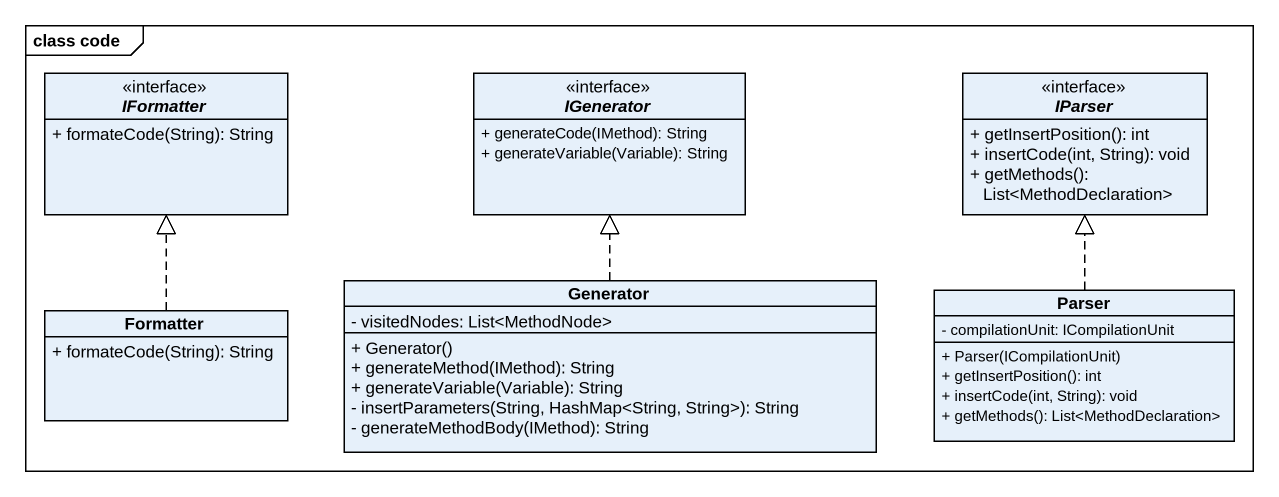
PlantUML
@startuml
mainframe class code
hide circle
hide empty members
skinparam classAttributeIconSize 0
interface IFormatter <<interface>> {
  + formateCode(String): String
}
interface IGenerator <<interface>> {
  + generateCode(IMethod): String
  + generateVariable(Variable): String
}
interface IParser <<interface>> {
  + getInsertPosition(): int
  + insertCode(int, String): void
  + getMethods(): List<MethodDeclaration>
}
class Formatter {
  + formateCode(String): String
}
class Generator {
  - visitedNodes: List<MethodNode>
  + Generator()
  + generateMethod(IMethod): String
  + generateVariable(Variable): String
  - insertParameters(String, HashMap<String, String>): String
  - generateMethodBody(IMethod): String
}
class Parser {
  - compilationUnit: ICompilationUnit
  + Parser(ICompilationUnit)
  + getInsertPosition(): int
  + insertCode(int, String): void
  + getMethods(): List<MethodDeclaration>
}
Formatter .up.|> IFormatter
Generator .up.|> IGenerator
Parser .up.|> IParser
@enduml
